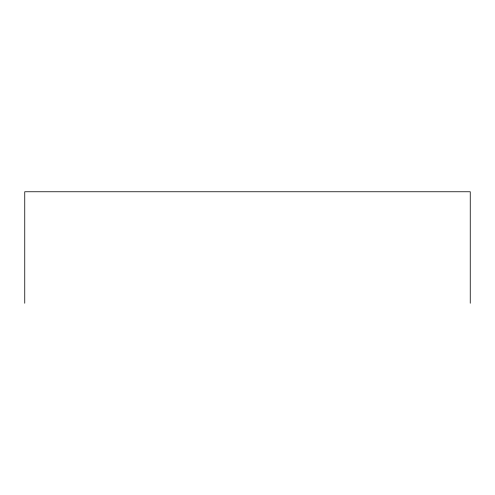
<?xml version="1.0" encoding="UTF-8"?>
<svg xmlns="http://www.w3.org/2000/svg" width="495" height="495" viewBox="0 0 495 495"><rect width="100%" height="100%" fill="white"/><g stroke="black" fill="none" stroke-linecap="round" stroke-linejoin="round"><path stroke-width="0.74" d="M470.25 303.243L470.25 191.757L24.75 191.757L24.75 303.243"/></g></svg>
